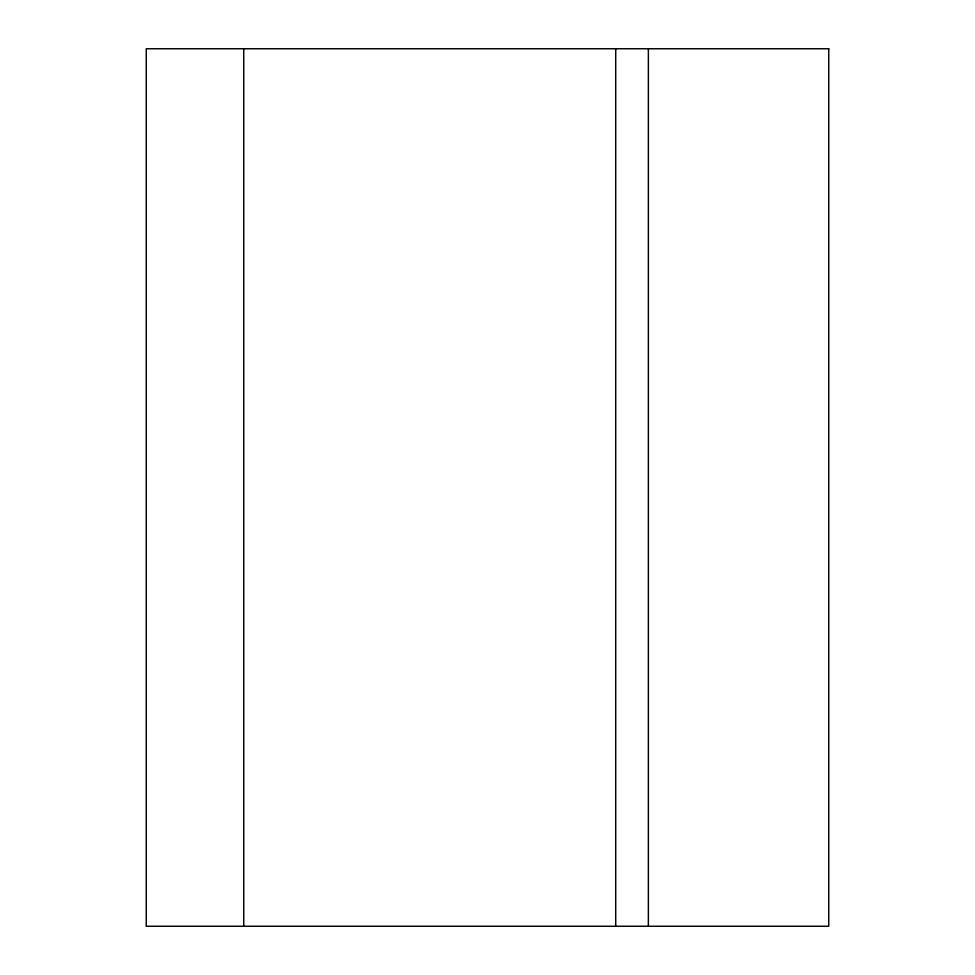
<?xml version="1.0" encoding="UTF-8"?>
<svg xmlns="http://www.w3.org/2000/svg" width="975" height="975" viewBox="0 0 975 975"><rect width="100%" height="100%" fill="white"/><g stroke="black" fill="none" stroke-linecap="round" stroke-linejoin="round"><path stroke-width="1.46" d="M648.375 48.75L648.375 926.25M615.712 48.75L615.712 926.25M243.75 48.75L243.75 926.25M828.75 48.75L146.25 48.75L146.25 926.25L828.75 926.25L828.75 48.75"/></g></svg>
